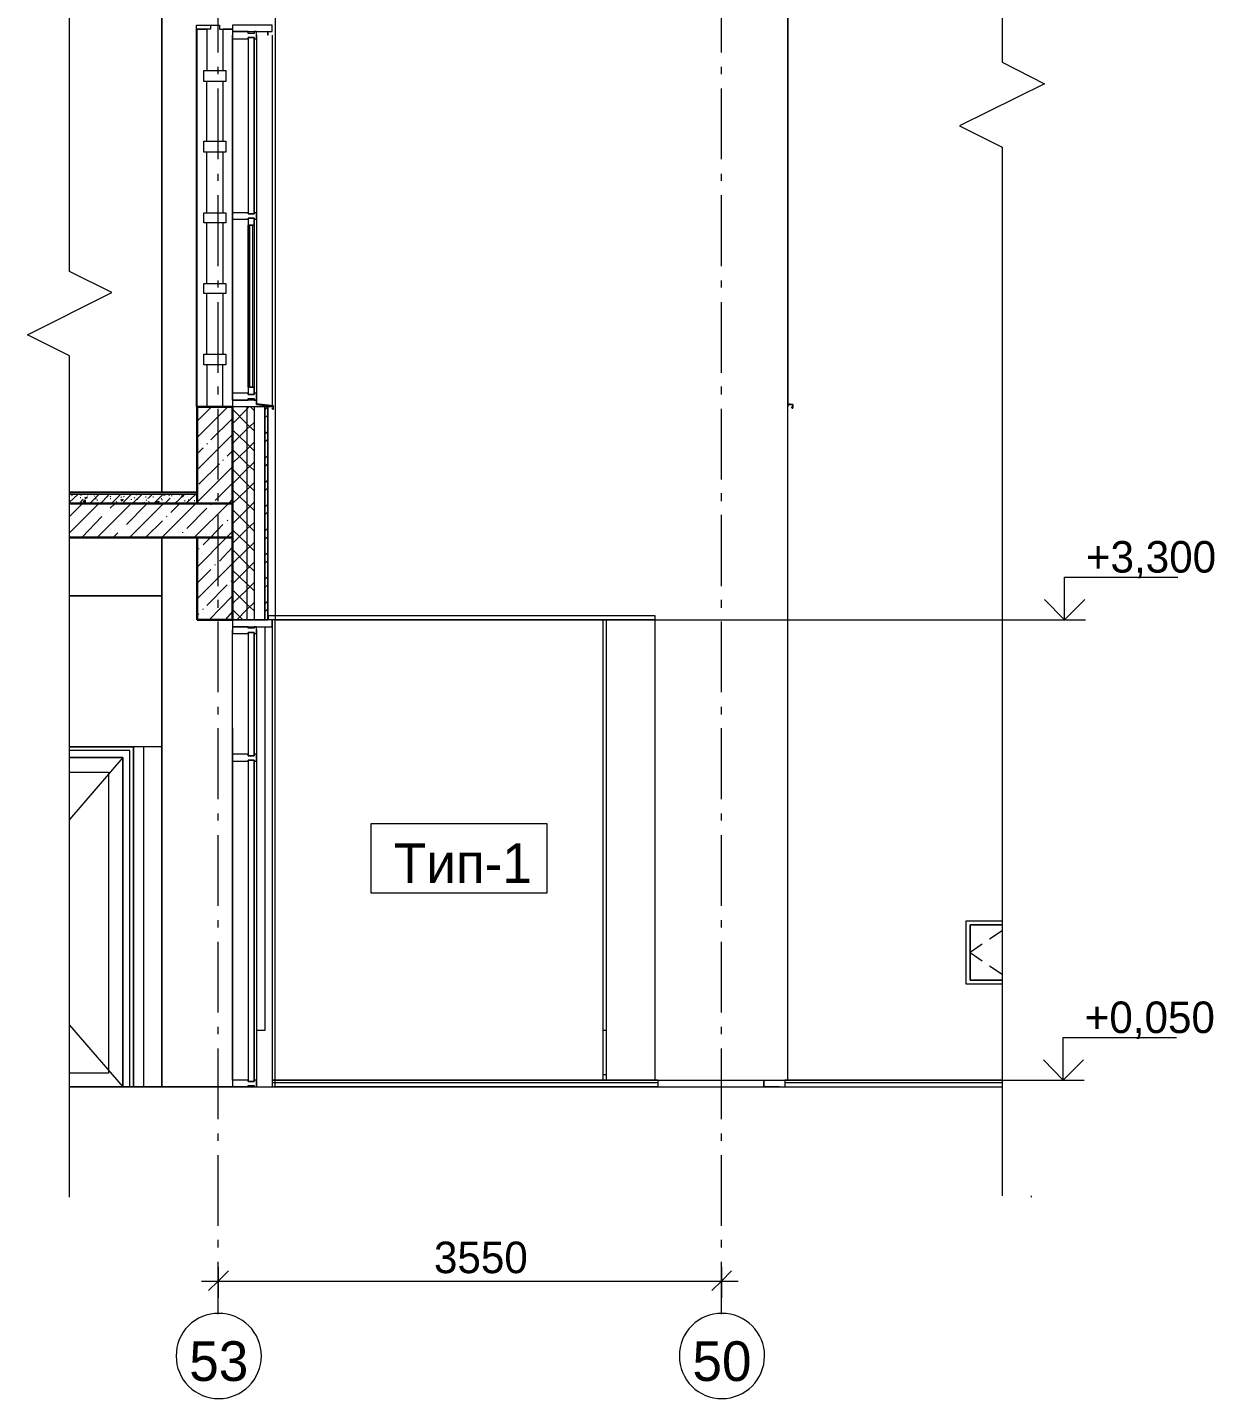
# Model space of a CAD drawing. Header units: millimetres. Extents: x 2294 to 908349, y -83289 to 219220.
# Drawn here: x 859347 to 868051, y 180487 to 190485 of the extents above; entities that cross this region are included whole.
import ezdxf

# ---------------------------------------------------------------- set-up
doc = ezdxf.new("R2010")
doc.units = ezdxf.units.MM
doc.layers.add('PDF _Геометрия', color=7, linetype='Continuous')
doc.layers.add('PDF _Текст', color=7, linetype='Continuous')

msp = doc.modelspace()

# ---------------------------------------------------------------- linework, layer by layer
at = {"layer": 'PDF _Геометрия', "lineweight": 9}
for points in [[(861100, 196998.8), (861152.5, 196998.8), (861152.5, 194843.6), (861152.5, 186166.1), (863919.7, 186166.1), (863919.7, 182808.7), (864890.2, 182808.7), (864890.2, 186166.1), (864890.2, 194843.6), (864868.3, 194843.6), (864868.3, 198542), (864868.3, 194843.6)], [(866450.8, 197877.5), (866450.8, 190231.6), (866761.2, 190074.2), (866140.5, 189768.2), (866450.8, 189610.9), (866450.8, 181965)], [(861100, 194843.6), (861100, 197033.8), (861152.5, 197033.8), (861152.5, 197016.3), (861152.5, 186166.1), (861130.6, 186166.1), (861130.6, 186091.7), (861130.6, 185160.6), (861130.6, 182760.6)], [(859653.1, 181956.2), (859653.1, 188089.6), (859347, 188242.6), (859963.4, 188552.9), (859653.1, 188705.9), (859653.1, 194843.6)], [(864890.2, 194843.6), (864890.2, 187739.8), (864890.2, 190502.7)], [(859653.1, 191101.6), (860326.3, 191101.6), (860326.3, 187097.2), (860326.3, 191101.6)], [(860737.2, 190301.6), (860737.2, 190817.4)], [(864405, 190301.6), (864405, 190817.4)], [(860680.4, 190502.7), (860680.4, 190498.3), (860680.4, 190472.1), (860579.8, 190472.1), (860579.8, 190498.3), (860579.8, 190502.7), (860680.4, 190502.7), (860745.9, 190502.7), (860745.9, 190498.3), (860745.9, 190472.1), (860842.1, 190472.1), (860772.2, 190472.1), (860772.2, 190170.4)], [(860654.1, 188024), (860654.1, 187722.3), (860579.8, 187722.3), (860579.8, 190472.1), (860654.1, 190472.1), (860654.1, 190170.4)], [(861130.6, 190428.3), (861130.6, 189112.5), (861130.6, 187792.3), (861130.6, 187726.7), (861130.6, 187718), (860842.1, 187718), (860584.2, 187718), (860584.2, 190472.1)], [(864890.2, 190502.7), (864890.2, 187739.8), (864890.2, 190502.7)], [(864890.2, 190502.7), (864890.2, 187739.8), (864890.2, 190502.7)], [(864890.2, 190502.7), (864890.2, 187739.8), (864890.2, 190502.7)], [(864890.2, 190502.7), (864890.2, 187739.8), (864890.2, 190502.7)], [(861017, 190428.3), (861017, 189112.5), (861017, 187766.1), (860999.5, 187766.1), (860955.8, 187766.1), (860842.1, 187766.1), (860842.1, 189112.5), (860842.1, 190428.3), (860842.1, 189112.5), (860842.1, 187792.3)], [(860955.8, 190402.1), (860955.8, 189134.4)], [(860999.5, 190402.1), (860999.5, 189134.4)], [(860737.2, 190144.2), (860737.2, 190196.7)], [(864405, 190144.2), (864405, 190196.7)], [(860654.1, 189654.6), (860654.1, 190091.7)], [(860772.2, 190091.7), (860772.2, 189654.6)], [(860737.2, 189523.4), (860737.2, 190039.3)], [(864405, 189523.4), (864405, 190039.3)], [(860654.1, 189134.4), (860654.1, 189575.9)], [(860772.2, 189575.9), (860772.2, 189134.4)], [(860737.2, 189366.1), (860737.2, 189418.5)], [(864405, 189366.1), (864405, 189418.5)], [(860737.2, 188745.3), (860737.2, 189261.1)], [(864405, 188745.3), (864405, 189261.1)], [(860654.1, 188618.5), (860654.1, 189060)], [(860772.2, 189060), (860772.2, 188618.5)], [(860955.8, 189086.3), (860955.8, 187818.5)], [(860999.5, 189086.3), (860999.5, 187818.5)], [(860955.8, 187862.2), (860955.8, 187809.8), (860999.5, 187809.8), (860999.5, 187862.2), (860955.8, 187862.2), (860955.8, 189042.6)], [(860964.5, 187914.7), (860964.5, 188990.1)], [(860990.8, 187914.7), (860990.8, 188990.1)], [(860999.5, 189042.6), (860999.5, 187862.2)], [(860737.2, 188587.9), (860737.2, 188640.4)], [(864405, 188587.9), (864405, 188640.4)], [(860654.1, 188102.7), (860654.1, 188544.2)], [(860737.2, 187967.1), (860737.2, 188483)], [(860772.2, 188544.2), (860772.2, 188102.7)], [(864405, 187967.1), (864405, 188483)], [(860842.1, 187722.3), (860772.2, 187722.3), (860772.2, 188024)], [(860737.2, 187809.8), (860737.2, 187866.6)], [(864405, 187809.8), (864405, 187866.6)], [(860842.1, 187766.1), (860842.1, 187718)], [(860737.2, 187189), (860737.2, 187704.9)], [(860947, 187718), (860947, 186166.1)], [(860999.5, 187718), (860999.5, 186166.1)], [(861100, 187718), (861100, 186166.1)], [(864405, 187189), (864405, 187704.9)], [(864925.2, 187735.5), (864890.2, 187739.8)], [(864890.2, 187735.5), (864890.2, 187718)], [(864890.2, 187735.5), (864890.2, 187718)], [(864890.2, 187735.5), (864890.2, 187718)], [(864890.2, 187735.5), (864890.2, 187718)], [(864890.2, 187735.5), (864890.2, 187718)], [(864890.2, 187735.5), (864890.2, 187718)], [(864890.2, 187735.5), (864925.2, 187735.5)], [(859653.1, 187014.1), (860584.2, 187014.1), (860584.2, 187079.7), (860584.2, 187092.8), (860584.2, 187097.2), (859653.1, 187097.2)], [(860584.2, 187092.8), (859653.1, 187092.8)], [(860584.2, 187079.7), (859653.1, 187079.7)], [(860737.2, 187031.6), (860737.2, 187088.5)], [(864405, 187031.6), (864405, 187088.5)], [(860737.2, 186410.9), (860737.2, 186931.1)], [(864405, 186410.9), (864405, 186931.1)], [(863132.8, 186166.1), (865082.5, 186166.1), (866905.5, 186166.1), (866905.5, 186476.4), (867731.7, 186476.4)], [(860737.2, 186253.5), (860737.2, 186310.3)], [(864405, 186253.5), (864405, 186310.3)], [(863941.6, 182808.7), (861152.5, 182808.7), (863941.6, 182808.7), (861130.6, 182808.7), (863543.8, 182808.7), (863543.8, 186166.1)], [(863565.6, 186166.1), (863565.6, 182808.7), (863941.6, 182808.7), (863941.6, 182760.6), (861143.8, 182760.6)], [(861152.5, 182760.6), (861152.5, 186166.1)], [(866748.1, 186166.1), (867058.5, 186166.1)], [(860737.2, 185637.1), (860737.2, 186152.9)], [(860842.1, 185379.2), (860842.1, 182808.7), (860842.1, 185160.6), (860842.1, 186091.7)], [(860955.8, 186065.5), (860955.8, 185186.8)], [(860999.5, 186065.5), (860999.5, 185186.8)], [(861078.2, 186113.6), (861078.2, 183171.5), (861017, 183171.5)], [(861017, 186091.7), (861017, 185160.6), (861017, 182760.6)], [(864405, 185637.1), (864405, 186152.9)], [(860737.2, 185475.4), (860737.2, 185532.2)], [(864405, 185475.4), (864405, 185532.2)], [(860737.2, 184859), (860737.2, 185374.8)], [(864405, 184859), (864405, 185374.8)], [(860326.3, 185239.3), (859653.1, 185239.3), (860120.8, 185239.3), (860120.8, 182760.6), (859653.1, 182760.6), (866450.8, 182760.6)], [(859653.1, 183210.9), (860042.1, 182760.6), (860042.1, 185160.6), (859653.1, 185160.6), (860042.1, 185160.6), (860042.1, 182760.6), (860094.6, 182760.6), (860094.6, 185213.1), (859653.1, 185213.1)], [(860042.1, 185160.6), (859653.1, 184710.3)], [(860120.8, 182760.6), (860120.8, 185239.3)], [(860195.1, 182760.6), (860195.1, 185239.3)], [(860955.8, 185134.4), (860955.8, 182808.7)], [(860999.5, 185134.4), (860999.5, 182808.7)], [(859653.1, 185055.7), (859937.2, 185055.7), (859937.2, 182861.1), (859653.1, 182861.1)], [(860737.2, 184701.6), (860737.2, 184754)], [(864405, 184701.6), (864405, 184754)], [(860737.2, 184080.8), (860737.2, 184596.7)], [(864405, 184080.8), (864405, 184596.7)], [(860737.2, 183923.4), (860737.2, 183975.9)], [(864405, 183923.4), (864405, 183975.9)], [(866450.8, 183508.1), (866188.6, 183508.1), (866188.6, 183971.5), (866450.8, 183971.5)], [(866450.8, 183897.2), (866359, 183836)], [(860737.2, 183302.7), (860737.2, 183818.5)], [(864405, 183302.7), (864405, 183818.5)], [(866306.6, 183801), (866219.2, 183739.8), (866306.6, 183678.6)], [(866359, 183643.7), (866450.8, 183582.5)], [(860737.2, 183145.3), (860737.2, 183197.8)], [(863565.6, 183171.5), (863543.8, 183171.5)], [(864405, 183145.3), (864405, 183197.8)], [(865187.5, 182808.7), (866564.5, 182808.7), (866896.7, 182808.7), (866896.7, 183119.1), (867723, 183119.1)], [(860737.2, 182524.5), (860737.2, 183040.4)], [(864405, 182524.5), (864405, 183040.4)], [(860842.1, 182760.6), (859653.1, 182760.6), (860326.3, 182760.6)], [(860955.8, 182760.6), (860947, 182760.6), (860846.5, 182760.6)], [(861130.6, 182791.2), (863941.6, 182791.2)], [(863565.6, 182848), (863543.8, 182848)], [(864829, 182760.6), (864715.3, 182760.6), (864715.3, 182808.7), (864715.3, 182760.6)], [(864868.3, 182808.7), (866450.8, 182808.7), (864868.3, 182808.7), (866450.8, 182808.7), (864868.3, 182808.7), (864868.3, 182760.6)], [(864868.3, 182791.2), (866450.8, 182791.2)], [(866743.7, 182808.7), (867049.8, 182808.7)], [(860737.2, 182367.2), (860737.2, 182419.6)], [(864405, 182367.2), (864405, 182419.6)], [(860737.2, 181746.4), (860737.2, 182262.2)], [(864405, 181746.4), (864405, 182262.2)], [(866665.1, 181956.2), (866665.1, 181965)], [(860737.2, 181589), (860737.2, 181645.9)], [(864405, 181589), (864405, 181645.9)], [(860737.2, 181103.8), (860737.2, 181484.1)], [(864405, 181103.8), (864405, 181484.1)], [(860811.5, 181418.5), (860737.2, 181344.2), (860667.3, 181274.3)], [(860737.2, 181449.1), (860737.2, 181344.2), (860737.2, 181221.8)], [(864479.3, 181418.5), (864405, 181344.2), (864335, 181274.3)], [(864405, 181449.1), (864405, 181344.2), (864405, 181221.8)], [(860614.8, 181344.2), (864527.4, 181344.2)]]:
    msp.add_lwpolyline(points, dxfattribs=at)
at = {"layer": 'PDF _Геометрия', "lineweight": 20}
for points in [[(861130.6, 190454.6), (861130.6, 190502.7), (860842.1, 190502.7), (860842.1, 190454.6)], [(860999.5, 190454.6), (860999.5, 190441.5), (860955.8, 190441.5), (860955.8, 190454.6), (860842.1, 190454.6), (860842.1, 190402.1), (860955.8, 190402.1), (860955.8, 190410.9), (860999.5, 190410.9), (860999.5, 190402.1), (861017, 190402.1), (861017, 190454.6)], [(860999.5, 189134.4), (860999.5, 189125.6), (860955.8, 189125.6), (860955.8, 189134.4), (860842.1, 189134.4), (860842.1, 189086.3), (860955.8, 189086.3), (860955.8, 189095), (860999.5, 189095), (860999.5, 189086.3), (861017, 189086.3), (861017, 189134.4)], [(860964.5, 189042.6), (860964.5, 187862.2), (860990.8, 187862.2), (860990.8, 189042.6)], [(860999.5, 187818.5), (860999.5, 187809.8), (860955.8, 187809.8), (860955.8, 187818.5), (860842.1, 187818.5), (860842.1, 187766.1), (860955.8, 187766.1), (860955.8, 187779.2), (860999.5, 187779.2), (860999.5, 187766.1), (861017, 187766.1), (861017, 187818.5)], [(861130.6, 186113.6), (861130.6, 186166.1), (860842.1, 186166.1), (860842.1, 186113.6)], [(860999.5, 186113.6), (860999.5, 186104.9), (860955.8, 186104.9), (860955.8, 186113.6), (860842.1, 186113.6), (860842.1, 186065.5), (860955.8, 186065.5), (860955.8, 186074.3), (860999.5, 186074.3), (860999.5, 186065.5), (861017, 186065.5), (861017, 186113.6)], [(860999.5, 185186.8), (860999.5, 185173.7), (860955.8, 185173.7), (860955.8, 185186.8), (860842.1, 185186.8), (860842.1, 185134.4), (860955.8, 185134.4), (860955.8, 185143.1), (860999.5, 185143.1), (860999.5, 185134.4), (861017, 185134.4), (861017, 185186.8)], [(860999.5, 182799.9), (860955.8, 182799.9), (860955.8, 182808.7), (860842.1, 182808.7), (860842.1, 182760.6), (860955.8, 182760.6), (860955.8, 182769.3), (860999.5, 182769.3), (860999.5, 182760.6), (861017, 182760.6), (861017, 182808.7), (860999.5, 182808.7)]]:
    msp.add_lwpolyline(points, close=True, dxfattribs=at)
at = {"layer": 'PDF _Геометрия', "lineweight": 9}
for points in [[(860955.8, 190410.9), (860955.8, 189125.6), (860999.5, 189125.6), (860999.5, 190410.9)], [(861100, 190428.3), (861100, 190454.6)], [(860794, 190091.7), (860632.3, 190091.7), (860632.3, 190170.4), (860794, 190170.4)], [(860794, 189575.9), (860632.3, 189575.9), (860632.3, 189654.6), (860794, 189654.6)], [(860794, 189060), (860632.3, 189060), (860632.3, 189134.4), (860794, 189134.4)], [(860955.8, 189095), (860955.8, 189042.6), (860999.5, 189042.6), (860999.5, 189095)], [(860794, 188544.2), (860632.3, 188544.2), (860632.3, 188618.5), (860794, 188618.5)], [(860794, 188024), (860632.3, 188024), (860632.3, 188102.7), (860794, 188102.7)], [(861017, 187739.8), (861017, 187735.5), (861017, 187739.8), (861017, 187766.1)], [(861078.2, 187718), (860999.5, 187718), (860947, 187718), (860842.1, 187718), (860842.1, 186166.1), (860947, 186166.1), (860999.5, 186166.1), (861078.2, 186166.1)], [(861139.4, 187726.7), (861017, 187739.8), (861017, 187735.5), (861135, 187722.3), (861135, 187700.5), (861130.6, 187709.2), (861130.6, 187704.9), (861135, 187700.5), (861139.4, 187700.5)], [(861078.2, 186166.1), (861100, 186166.1), (861100, 187718), (861078.2, 187718)], [(864890.2, 187718), (864890.2, 187735.5)], [(864890.2, 187718), (864890.2, 187735.5)], [(864916.4, 187718), (864916.4, 187713.6), (864920.8, 187709.2), (864925.2, 187709.2), (864925.2, 187735.5), (864925.2, 187713.6), (864920.8, 187713.6)], [(859653.1, 186340.9), (860326.3, 186340.9), (860326.3, 185239.3), (860326.3, 182760.6), (860326.3, 186765), (860326.3, 186340.9)], [(861104.4, 186196.7), (863919.7, 186196.7), (863919.7, 186166.1), (861104.4, 186166.1)], [(860955.8, 186074.3), (860955.8, 185173.7), (860999.5, 185173.7), (860999.5, 186074.3)], [(860955.8, 185143.1), (860955.8, 182799.9), (860999.5, 182799.9), (860999.5, 185143.1)], [(861852, 184679.7), (863132.8, 184679.7), (863132.8, 184172.6), (861852, 184172.6)], [(866219.2, 183940.9), (866450.8, 183940.9), (866219.2, 183940.9), (866219.2, 183538.7), (866450.8, 183538.7), (866219.2, 183538.7)]]:
    msp.add_lwpolyline(points, close=True, dxfattribs=at)
at = {"layer": 'PDF _Геометрия', "color": 250, "lineweight": 9, "true_color": 0x1d1d1d}
for points in [[(860584.2, 187495), (860807.1, 187718)], [(860584.2, 187613), (860689.1, 187718)], [(860842.1, 187595.6), (860947, 187700.5), (860960.2, 187718)], [(860999.5, 187543.1), (860947, 187595.6), (860842.1, 187700.5)], [(860999.5, 187691.7), (860973.3, 187718)], [(861078.2, 187696.1), (861100, 187718)], [(860684.7, 187477.5), (860833.4, 187626.2)], [(860842.1, 187451.3), (860947, 187556.2), (860999.5, 187604.3)], [(861078.2, 187639.3), (861100, 187656.8)], [(860584.2, 187259), (860842.1, 187516.9)], [(860999.5, 187398.8), (860947, 187451.3), (860842.1, 187551.8)], [(860842.1, 187307), (860947, 187407.6), (860999.5, 187460)], [(861078.2, 187521.2), (861100, 187538.7)], [(861078.2, 187460), (861100, 187481.9)], [(860584.2, 187377), (860627.9, 187420.7)], [(860654.1, 187446.9), (860658.5, 187451.3)], [(860802.8, 187359.5), (860842.1, 187398.8)], [(860999.5, 187254.6), (860947, 187302.7), (860842.1, 187407.6)], [(861078.2, 187342), (861100, 187363.9)], [(860584.2, 187022.9), (860842.1, 187280.8)], [(860597.3, 187154), (860745.9, 187302.7)], [(860772.2, 187328.9), (860776.5, 187333.3)], [(860842.1, 187158.4), (860947, 187263.3), (860999.5, 187315.8)], [(860999.5, 187105.9), (860947, 187158.4), (860842.1, 187263.3)], [(861078.2, 187285.2), (861100, 187302.7)], [(860715.3, 187036), (860842.1, 187162.8)], [(860842.1, 187014.1), (860947, 187114.7), (860999.5, 187167.1)], [(861078.2, 187167.1), (861100, 187184.6)], [(859653.1, 187022.9), (859714.3, 187079.7)], [(859670.5, 187071), (859674.9, 187075.3)], [(859736.1, 187075.3), (859736.1, 187071)], [(859766.7, 187057.9), (859771.1, 187062.2)], [(859779.8, 187062.2), (859784.2, 187062.2)], [(859784.2, 187075.3), (859788.6, 187079.7)], [(859801.7, 187014.1), (859867.3, 187079.7)], [(859832.3, 187071), (859836.7, 187066.6)], [(859849.8, 187071), (859849.8, 187071)], [(859880.4, 187014.1), (859937.2, 187075.3)], [(859928.5, 187066.6), (859932.8, 187062.2)], [(859950.3, 187066.6), (859954.7, 187062.2)], [(859959.1, 187014.1), (860024.6, 187079.7)], [(860029, 187062.2), (860033.4, 187057.9)], [(860046.5, 187022.9), (860103.3, 187079.7)], [(860046.5, 187062.2), (860050.9, 187066.6)], [(860112.1, 187014.1), (860182, 187079.7)], [(860138.3, 187075.3), (860142.7, 187079.7)], [(860208.2, 187062.2), (860212.6, 187062.2)], [(860230.1, 187053.5), (860256.3, 187079.7)], [(860260.7, 187062.2), (860265.1, 187062.2)], [(860269.4, 187014.1), (860335, 187079.7)], [(860317.5, 187079.7), (860317.5, 187079.7)], [(860348.1, 187079.7), (860348.1, 187075.3), (860339.4, 187075.3), (860343.8, 187079.7)], [(860378.7, 187075.3), (860383.1, 187075.3)], [(860400.6, 187066.6), (860400.6, 187071)], [(860422.4, 187014.1), (860492.4, 187079.7)], [(860453, 187079.7), (860457.4, 187079.7)], [(860457.4, 187079.7), (860457.4, 187079.7)], [(860501.1, 187014.1), (860571.1, 187079.7)], [(860514.3, 187066.6), (860514.3, 187066.6)], [(860999.5, 186961.7), (860947, 187014.1), (860842.1, 187114.7)], [(861078.2, 187105.9), (861100, 187127.8)], [(859653.1, 186799.9), (859867.3, 187014.1)], [(859653.1, 186918), (859749.2, 187014.1)], [(859723, 187014.1), (859753.6, 187044.7)], [(859731.7, 187057.9), (859736.1, 187057.9)], [(859736.1, 187031.6), (859740.5, 187027.3)], [(859762.3, 187022.9), (859766.7, 187027.3)], [(859845.4, 187049.1), (859845.4, 187044.7)], [(859854.1, 186765), (860103.3, 187014.1)], [(859858.5, 187036), (859858.5, 187040.4)], [(859915.3, 187014.1), (859919.7, 187014.1)], [(859950.3, 187049.1), (859954.7, 187049.1)], [(859950.3, 186979.2), (859985.3, 187014.1)], [(859963.4, 187022.9), (859963.4, 187022.9)], [(859994, 187027.3), (859998.4, 187022.9)], [(860033.4, 187031.6), (860033.4, 187031.6)], [(860068.4, 186861.1), (860212.6, 187005.4)], [(860090.2, 186765), (860339.4, 187014.1)], [(860103.3, 187044.7), (860103.3, 187040.4)], [(860125.2, 187057.9), (860129.6, 187053.5)], [(860138.3, 187014.1), (860142.7, 187018.5)], [(860147, 187044.7), (860151.4, 187044.7)], [(860190.8, 187014.1), (860199.5, 187022.9)], [(860195.1, 187053.5), (860195.1, 187053.5)], [(860212.6, 187036), (860217, 187040.4)], [(860225.7, 187053.5), (860225.7, 187049.1)], [(860230.1, 187027.3), (860234.5, 187027.3)], [(860321.9, 187049.1), (860326.3, 187049.1)], [(860326.3, 187040.4), (860330.6, 187040.4)], [(860326.3, 186765), (860575.5, 187014.1)], [(860348.1, 187014.1), (860387.5, 187053.5)], [(860387.5, 187018.5), (860387.5, 187014.1)], [(860391.8, 186948.6), (860457.4, 187014.1)], [(860422.4, 187053.5), (860422.4, 187053.5)], [(860422.4, 187044.7), (860422.4, 187044.7)], [(860444.3, 187018.5), (860448.7, 187018.5)], [(860492.4, 187036), (860496.8, 187031.6)], [(860509.9, 186830.5), (860654.1, 186979.2)], [(860518.6, 187040.4), (860523, 187040.4)], [(860562.3, 186765), (860811.5, 187014.1), (860842.1, 187044.7)], [(860562.3, 187036), (860566.7, 187036)], [(860566.7, 187014.1), (860571.1, 187014.1)], [(860571.1, 187014.1), (860571.1, 187014.1)], [(860579.8, 187014.1), (860584.2, 187018.5)], [(860684.7, 187005.4), (860689.1, 187009.8)], [(860842.1, 186865.5), (860947, 186970.4), (860999.5, 187022.9)], [(860999.5, 186813.1), (860947, 186865.5), (860842.1, 186970.4)], [(861078.2, 186987.9), (861100, 187009.8)], [(859744.9, 186769.3), (859889.1, 186918)], [(859919.7, 186948.6), (859919.7, 186948.6)], [(860208.2, 186765), (860330.6, 186887.4)], [(860361.2, 186918), (860365.6, 186922.3)], [(860627.9, 186712.5), (860680.4, 186765), (860772.2, 186861.1)], [(860802.8, 186887.4), (860807.1, 186891.7)], [(860833.4, 186918), (860842.1, 186926.7)], [(860842.1, 186721.2), (860947, 186826.2), (860999.5, 186874.3)], [(861078.2, 186931.1), (861100, 186952.9)], [(859972.2, 186765), (860007.1, 186799.9)], [(860037.8, 186830.5), (860037.8, 186830.5)], [(860444.3, 186765), (860448.7, 186769.3)], [(860479.3, 186799.9), (860479.3, 186804.3)], [(860584.2, 186550.8), (860798.4, 186765), (860842.1, 186808.7)], [(860999.5, 186668.8), (860947, 186721.2), (860842.1, 186821.8)], [(861078.2, 186813.1), (861100, 186834.9)], [(861078.2, 186751.8), (861100, 186773.7)], [(860584.2, 186319.1), (860842.1, 186577), (860947, 186677.5), (860999.5, 186730)], [(860597.3, 186681.9), (860597.3, 186686.3)], [(860745.9, 186594.5), (860842.1, 186695)], [(860999.5, 186520.2), (860947, 186572.6), (860842.1, 186677.5)], [(860715.3, 186563.9), (860715.3, 186568.2)], [(860842.1, 186428.4), (860947, 186533.3), (860999.5, 186585.7)], [(861078.2, 186633.8), (861100, 186655.7)], [(861078.2, 186577), (861100, 186598.8)], [(860584.2, 186432.7), (860684.7, 186533.3)], [(860999.5, 186375.9), (860947, 186428.4), (860842.1, 186528.9)], [(861078.2, 186459), (861100, 186480.8)], [(860654.1, 186271), (860802.8, 186419.6)], [(860833.4, 186445.8), (860833.4, 186450.2)], [(860842.1, 186284.1), (860947, 186384.6), (860999.5, 186437.1)], [(860999.5, 186231.6), (860947, 186279.7), (860842.1, 186384.6)], [(861078.2, 186402.1), (861100, 186419.6)], [(860671.6, 186166.1), (860842.1, 186340.9)], [(860872.7, 186166.1), (860947, 186240.4), (860999.5, 186292.8)], [(861078.2, 186284.1), (861100, 186301.6)], [(860584.2, 186201), (860597.3, 186209.8)], [(860627.9, 186240.4), (860627.9, 186244.7)], [(860789.7, 186166.1), (860842.1, 186222.9)], [(860916.4, 186166.1), (860842.1, 186240.4)], [(861078.2, 186222.9), (861100, 186244.7)]]:
    msp.add_lwpolyline(points, dxfattribs=at)
at = {"layer": 'PDF _Геометрия', "lineweight": 30}
for points in [[(860584.2, 187718), (860584.2, 187014.1), (860842.1, 187014.1), (860842.1, 187718)], [(860584.2, 186765), (860584.2, 186166.1), (860842.1, 186166.1), (860842.1, 186765)]]:
    msp.add_lwpolyline(points, close=True, dxfattribs=at)
at = {"layer": 'PDF _Геометрия', "color": 250, "lineweight": 9, "true_color": 0x1d1d1d}
for points in [[(860479.3, 187075.3), (860479.3, 187062.2), (860470.5, 187062.2)], [(859766.7, 187022.9), (859753.6, 187027.3), (859766.7, 187040.4)], [(859779.8, 187057.9), (859775.5, 187049.1), (859766.7, 187053.5)], [(860042.1, 187044.7), (860037.8, 187031.6), (860029, 187040.4)], [(860304.4, 187031.6), (860300, 187018.5), (860291.3, 187022.9)]]:
    msp.add_lwpolyline(points, close=True, dxfattribs=at)
at = {"layer": 'PDF _Геометрия', "lineweight": 30}
msp.add_lwpolyline([(859653.1, 186765), (860842.1, 186765), (860842.1, 187014.1), (859653.1, 187014.1)], dxfattribs=at)
at = {"layer": 'PDF _Геометрия', "lineweight": 18}
for points in [[(866761.2, 186314.7), (866905.5, 186166.1), (867054.1, 186314.7)], [(866752.5, 182957.3), (866896.7, 182808.7), (867045.4, 182957.3)]]:
    msp.add_lwpolyline(points, dxfattribs=at)
at = {"layer": 'PDF _Геометрия', "color": 171, "lineweight": 9, "true_color": 0x8080ff}
msp.add_lwpolyline([(859653.1, 185055.7), (859937.2, 185055.7), (859937.2, 182861.1), (859653.1, 182861.1)], dxfattribs=at)
at = {"layer": 'PDF _Геометрия', "lineweight": 18}
for points in [[(860741.6, 181108.1, 0.422535), (860431.2, 180797.8, 0.417263), (860741.6, 180487.4, 0.411972), (861052, 180797.8, 0.417263)], [(864409.3, 181108.1, 0.422535), (864098.9, 180797.8, 0.417263), (864409.3, 180487.4, 0.411972), (864719.7, 180797.8, 0.417263)]]:
    msp.add_lwpolyline(points, format="xyb", close=True, dxfattribs=at)

# ---------------------------------------------------------------- texts
at = {"layer": 'PDF _Текст', "attachment_point": 4, "style": ''}
for s, insert, char_height in [('+3,300', (867061.8, 186603.6), 229.97), ('Тип-1', (862017.1, 184391.2), 289.45), ('+0,050', (867053, 183246.3), 229.97), ('3550', (862310, 181515.2), 229.97), ('53', (860526.4, 180758.5), 289.45), ('50', (864194.1, 180758.5), 289.45)]:
    msp.add_mtext(s, dxfattribs=dict(at, insert=insert, char_height=char_height))

doc.saveas('drawing.dxf')
